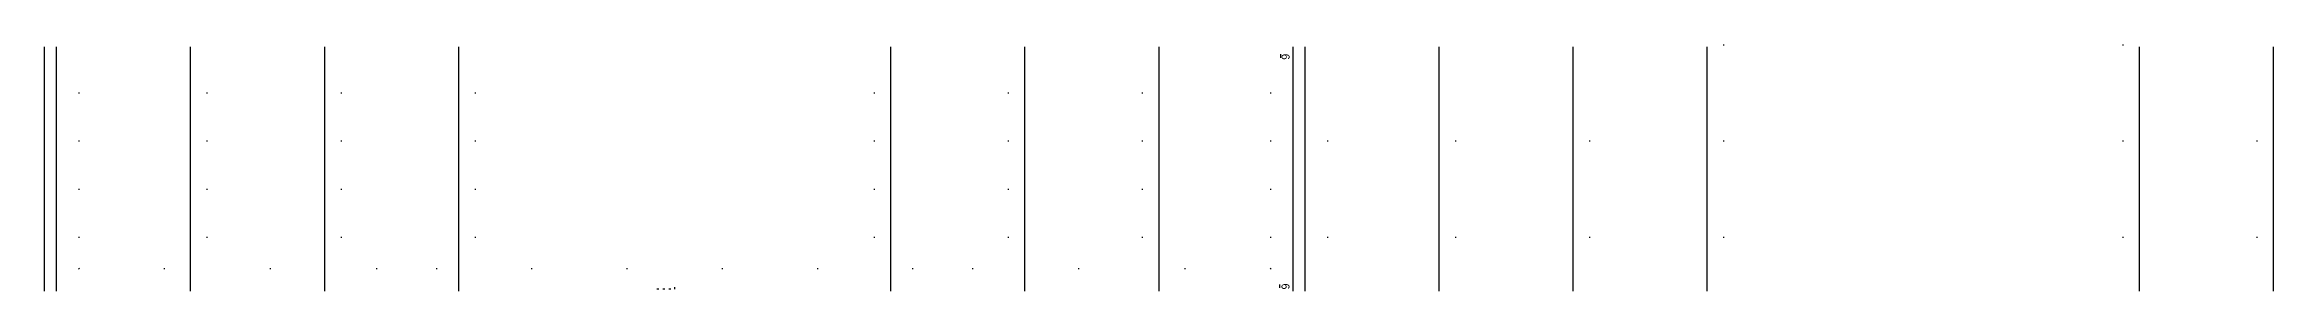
# Model space of a CAD drawing. Header units: millimetres. Extents: x 0 to 3072, y 0 to 988.
# Drawn here: x 964 to 1521, y 59 to 120 of the extents above; entities that cross this region are included whole.
import ezdxf

# ---------------------------------------------------------------- set-up
doc = ezdxf.new("R2010")
doc.units = ezdxf.units.MM
for name, color, linetype in [('CUTME', 1, 'Continuous'), ('PEN1', 5, 'Continuous'), ('PEN2', 95, 'Continuous'), ('PENME', 3, 'Continuous'), ('TEXT', 7, 'Continuous')]:
    doc.layers.add(name, color=color, linetype=linetype)

msp = doc.modelspace()

# ---------------------------------------------------------------- linework, layer by layer
at = {"layer": 'CUTME', "ltscale": 22}
for p, q in [((964.28, 58.943), (964.28, 119.943)), ((1276.28, 58.943), (1276.28, 119.943))]:
    msp.add_line(p, q, dxfattribs=at)
at = {"layer": 'PEN1', "ltscale": 22}
for p, q in [((967.28, 58.943), (967.28, 119.943)), ((1279.28, 58.943), (1279.28, 119.943))]:
    msp.add_line(p, q, dxfattribs=at)
at = {"layer": 'PEN2', "ltscale": 22}
for p, q in [((1000.78, 58.943), (1000.78, 119.943)), ((1034.28, 58.943), (1034.28, 119.943)), ((1067.78, 58.943), (1067.78, 119.943)), ((1175.78, 58.943), (1175.78, 119.943)), ((1209.28, 58.943), (1209.28, 119.943)), ((1242.78, 58.943), (1242.78, 119.943)), ((1312.78, 58.943), (1312.78, 119.943)), ((1346.28, 58.943), (1346.28, 119.943)), ((1379.78, 58.943), (1379.78, 119.943)), ((1487.78, 58.943), (1487.78, 119.943)), ((1521.28, 58.943), (1521.28, 119.943))]:
    msp.add_line(p, q, dxfattribs=at)
at = {"layer": 'PENME', "ltscale": 22}
for p, q in [((1383.78, 120.443), (1384.03, 120.443)), ((1483.53, 120.443), (1483.78, 120.443)), ((1483.53, 120.443), (1483.78, 120.443)), ((972.78, 108.445), (973.03, 108.445)), ((1004.78, 108.443), (1005.03, 108.443)), ((1038.28, 108.443), (1038.53, 108.443)), ((1071.78, 108.443), (1072.03, 108.443)), ((1171.53, 108.443), (1171.78, 108.443)), ((1205.03, 108.443), (1205.28, 108.443)), ((1238.53, 108.443), (1238.78, 108.443)), ((1270.577, 108.443), (1270.827, 108.443)), ((972.78, 96.445), (973.03, 96.445)), ((1004.78, 96.443), (1005.03, 96.443)), ((1038.28, 96.443), (1038.53, 96.443)), ((1071.78, 96.443), (1072.03, 96.443)), ((1171.53, 96.443), (1171.78, 96.443)), ((1205.03, 96.443), (1205.28, 96.443)), ((1238.53, 96.443), (1238.78, 96.443)), ((1270.577, 96.443), (1270.827, 96.443)), ((1284.78, 96.445), (1285.03, 96.445)), ((1316.78, 96.443), (1317.03, 96.443)), ((1350.28, 96.443), (1350.53, 96.443)), ((1383.78, 96.443), (1384.03, 96.443)), ((1483.53, 96.443), (1483.78, 96.443)), ((1517.03, 96.443), (1517.28, 96.443)), ((972.78, 84.445), (973.03, 84.445)), ((1004.78, 84.443), (1005.03, 84.443)), ((1038.28, 84.443), (1038.53, 84.443)), ((1071.78, 84.443), (1072.03, 84.443)), ((1171.53, 84.443), (1171.78, 84.443)), ((1205.03, 84.443), (1205.28, 84.443)), ((1238.53, 84.443), (1238.78, 84.443)), ((1270.577, 84.443), (1270.827, 84.443)), ((972.78, 72.445), (973.03, 72.445)), ((1004.78, 72.443), (1005.03, 72.443)), ((1038.28, 72.443), (1038.53, 72.443)), ((1071.78, 72.443), (1072.03, 72.443)), ((1171.53, 72.443), (1171.78, 72.443)), ((1205.03, 72.443), (1205.28, 72.443)), ((1238.53, 72.443), (1238.78, 72.443)), ((1270.577, 72.443), (1270.827, 72.443)), ((1284.78, 72.445), (1285.03, 72.445)), ((1316.78, 72.443), (1317.03, 72.443)), ((1350.28, 72.443), (1350.53, 72.443)), ((1383.78, 72.443), (1384.03, 72.443)), ((1483.53, 72.443), (1483.78, 72.443)), ((1517.03, 72.443), (1517.28, 72.443)), ((972.978, 64.641), (972.78, 64.443)), ((994.28, 64.443), (994.28, 64.693)), ((1020.78, 64.443), (1020.78, 64.693)), ((1047.28, 64.443), (1047.28, 64.693)), ((1062.28, 64.443), (1062.28, 64.693)), ((1086.08, 64.443), (1086.08, 64.693)), ((1109.88, 64.443), (1109.88, 64.693)), ((1133.68, 64.443), (1133.68, 64.693)), ((1157.48, 64.443), (1157.48, 64.693)), ((1181.28, 64.443), (1181.28, 64.693)), ((1196.28, 64.443), (1196.28, 64.693)), ((1222.78, 64.443), (1222.78, 64.693)), ((1249.28, 64.443), (1249.28, 64.693)), ((1270.78, 64.443), (1270.582, 64.641)), ((1117.78, 59.443), (1117.28, 59.443)), ((1119.28, 59.443), (1118.78, 59.443)), ((1120.78, 59.443), (1120.28, 59.443)), ((1121.78, 59.443), (1121.78, 59.943))]:
    msp.add_line(p, q, dxfattribs=at)
at = {"layer": 'TEXT', "ltscale": 22}
for p, q in [((1273.22, 117.171), (1273.22, 118.042)), ((1273.015, 59.803), (1273.015, 60.674))]:
    msp.add_line(p, q, dxfattribs=at)

# ---------------------------------------------------------------- texts
for p in [(1273.422, 118.171), (1273.388, 60.898)]:
    msp.add_text('6', height=2, rotation=270, dxfattribs=at).set_placement(p)

doc.saveas('drawing.dxf')
